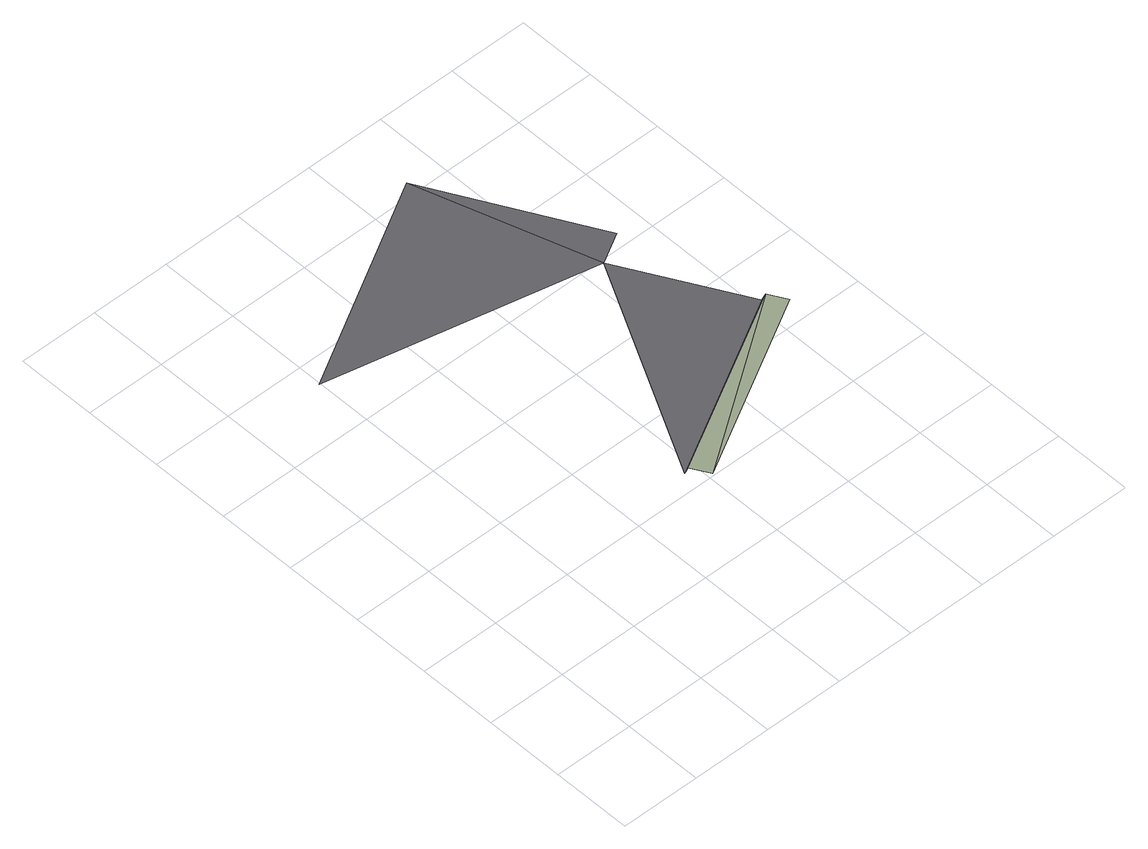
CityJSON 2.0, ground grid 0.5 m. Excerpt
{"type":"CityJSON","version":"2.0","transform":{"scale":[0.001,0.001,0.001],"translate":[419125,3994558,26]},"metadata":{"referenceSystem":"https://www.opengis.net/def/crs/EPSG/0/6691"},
"CityObjects":{
"road1":{"type":"Road","attributes":{"class":"1040","function":"9020","RoadStructureAttribute.sectionType":"9"},"geometry":[{"type":"MultiSurface","lod":"3","boundaries":[[[0,1,2]],[[3,2,4]],[[1,4,2]],[[5,6,7]],[[3,4,6]],[[0,8,1]],[[7,6,9]]],"semantics":{"surfaces":[{"type":"AuxiliaryTrafficArea","function":"1100"},{"type":"TrafficArea","function":"2000"}],"values":[0,0,0,1,1,0,1]}}]}
},
"vertices":[
[1499,979,54],[2537,1693,94],[1436,1093,54],[1427,1111,4],[2527,1711,44],[487,2839,14],[2120,2457,39],[1761,3549,49],[2600,1579,94],[2303,2557,47]
]}
